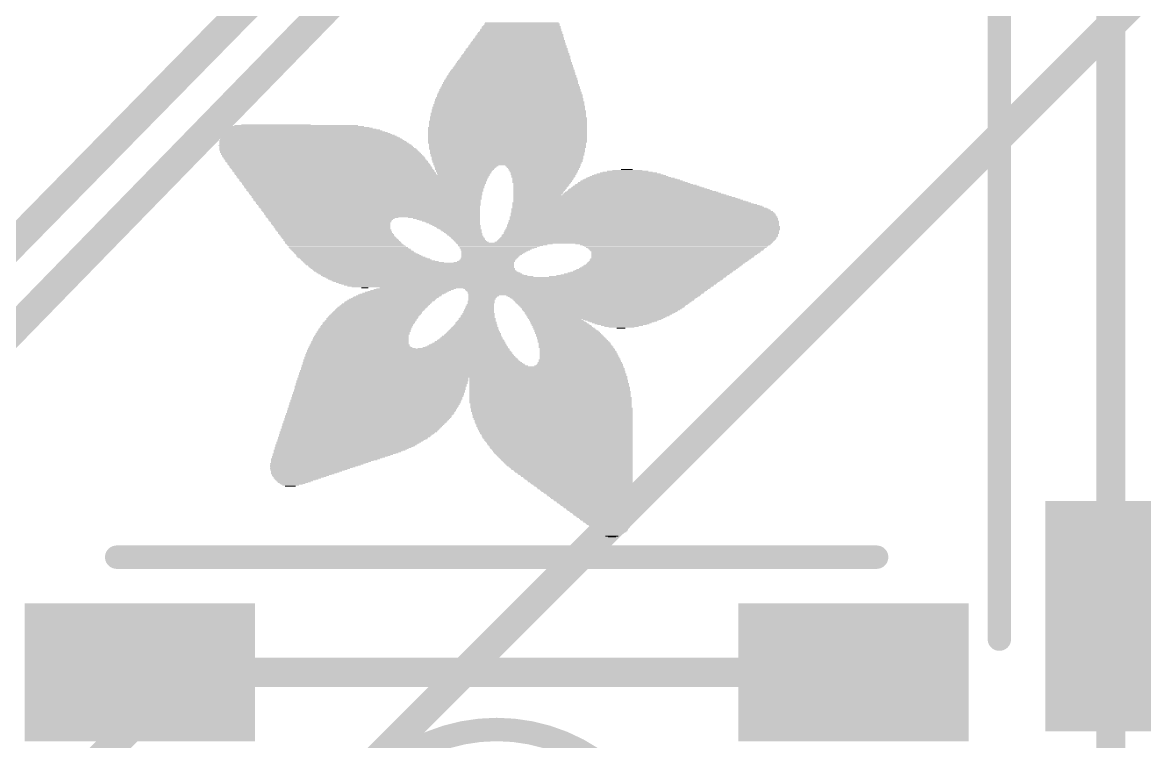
# Model space of a CAD drawing. Extents: x -7.9 to 55.5, y -9.8 to 31.
# Drawn here: x 35.76 to 45.51, y 7.24 to 13.49 of the extents above; entities that cross this region are included whole.
import ezdxf

# ---------------------------------------------------------------- set-up
doc = ezdxf.new("R2010")
doc.units = 0
for name, color, linetype in [('1', 12, 'CONTINUOUS'), ('16', 132, 'CONTINUOUS'), ('21', 40, 'CONTINUOUS')]:
    doc.layers.add(name, color=color, linetype=linetype)

# ---------------------------------------------------------------- blocks, each defined once
blk = doc.blocks.new('RECT')
blk.add_solid([(-0.5, -0.5), (0.5, -0.5), (-0.5, 0.5), (0.5, 0.5)])

msp = doc.modelspace()

# ---------------------------------------------------------------- linework, layer by layer
at = {"layer": '1', "const_width": 0.254}
for points in [[(45.212, 8.362), (45.212, 14.986)], [(45.244, 8.33), (45.212, 8.362)], [(45.212, 8.298), (45.244, 8.33)], [(45.212, 7.112), (45.212, 8.298)], [(36.778, 7.842), (42.978, 7.842)], [(36.778, 7.441), (36.778, 7.842)], [(33.814, 4.477), (36.778, 7.441)]]:
    msp.add_lwpolyline(points, dxfattribs=at)
at = {"layer": '1', "const_width": 0.127}
for points in [[(45.2569, 8.4069, 1), (45.1671, 8.3171)], [(45.1485, 8.362, 1), (45.2755, 8.362)], [(45.2755, 8.298, 1), (45.1485, 8.298)], [(45.1671, 8.3429, 1), (45.2569, 8.2531)], [(45.2889, 8.2851, 1), (45.1991, 8.3749)], [(45.1991, 8.2851, 1), (45.2889, 8.3749)], [(36.778, 7.9055, 1), (36.778, 7.7785)], [(36.8415, 7.842, 1), (36.7145, 7.842)], [(42.978, 7.7785, 1), (42.978, 7.9055)], [(36.7145, 7.441, 1), (36.8415, 7.441)], [(36.8229, 7.3961, 1), (36.7331, 7.4859)]]:
    msp.add_lwpolyline(points, format="xyb", dxfattribs=at)
at = {"layer": '16', "const_width": 0.254}
for points in [[(34.671, 9.779), (44.45, 19.812)], [(35.052, 10.922), (40.2143, 16.1799)], [(34.29, 2.54), (47.752, 16.002)]]:
    msp.add_lwpolyline(points, dxfattribs=at)
at = {"layer": '21', "const_width": 0.2032}
for points in [[(44.244, 8.13), (44.244, 14.73)], [(36.578, 8.842), (43.178, 8.842)]]:
    msp.add_lwpolyline(points, dxfattribs=at)
at = {"layer": '21'}
for points, const_width in [([(36.578, 8.8928, 1), (36.578, 8.7912)], 0.1016), ([(43.178, 8.7912, 1), (43.178, 8.8928)], 0.1016), ([(44.1932, 8.13, 1), (44.2948, 8.13)], 0.1016), ([(39.878, 4.3387, 1), (39.878, 7.3453, 1), (39.878, 4.3387)], 0.2032)]:
    msp.add_lwpolyline(points, format="xyb", dxfattribs=dict(at, const_width=const_width))

# ---------------------------------------------------------------- block references
at = {"layer": '1', "xscale": 2, "yscale": 1.2, "rotation": 90}
msp.add_blockref('RECT', (45.244, 8.33), dxfattribs=at)
at = {"layer": '1', "xscale": 2, "yscale": 1.2}
for p in [(36.778, 7.842), (42.978, 7.842)]:
    msp.add_blockref('RECT', p, dxfattribs=at)
at = {"layer": '21'}
for p, xscale, yscale in [((40.0939, 13.4519), 0.6782, 0.0077), ((40.0939, 13.4595), 0.663, 0.0076), ((40.0978, 13.4747), 0.6553, 0.0076), ((40.0978, 13.4671), 0.6553, 0.0076), ((40.0978, 13.4823), 0.6401, 0.0076), ((40.0749, 13.3528), 0.7773, 0.0076), ((40.0749, 13.368), 0.762, 0.0076), ((40.0749, 13.3604), 0.762, 0.0076), ((40.0787, 13.3757), 0.7544, 0.0077), ((40.0825, 13.3833), 0.7468, 0.0076), ((40.0787, 13.3909), 0.7391, 0.0076), ((40.0825, 13.3985), 0.7315, 0.0076), ((40.0862, 13.4061), 0.7239, 0.0076), ((40.0863, 13.4214), 0.7086, 0.0076), ((40.0863, 13.4138), 0.7086, 0.0077), ((40.0901, 13.429), 0.701, 0.0076), ((40.0901, 13.4442), 0.6858, 0.0076), ((40.0901, 13.4366), 0.6858, 0.0076), ((40.052, 13.2537), 0.884, 0.0076), ((40.0558, 13.2614), 0.8763, 0.0077), ((40.0558, 13.269), 0.861, 0.0076), ((40.0596, 13.2842), 0.8534, 0.0076), ((40.0596, 13.2766), 0.8534, 0.0076), ((40.0596, 13.2918), 0.8382, 0.0076), ((40.0634, 13.3071), 0.8306, 0.0076), ((40.0634, 13.2995), 0.8306, 0.0077), ((40.0635, 13.3147), 0.8153, 0.0076), ((40.0673, 13.3223), 0.8077, 0.0076), ((40.071, 13.3299), 0.8001, 0.0076), ((40.0673, 13.3376), 0.7925, 0.0077), ((40.071, 13.3452), 0.7849, 0.0076), ((40.0329, 13.1547), 0.9829, 0.0076), ((40.0368, 13.1623), 0.9753, 0.0076), ((40.0368, 13.1775), 0.9601, 0.0076), ((40.0368, 13.1699), 0.9601, 0.0076), ((40.0406, 13.1852), 0.9525, 0.0077), ((40.0406, 13.2004), 0.9373, 0.0076), ((40.0444, 13.1928), 0.9449, 0.0076), ((40.0444, 13.208), 0.9296, 0.0076), ((40.0482, 13.2156), 0.922, 0.0076), ((40.0482, 13.2309), 0.9068, 0.0076), ((40.0482, 13.2233), 0.9068, 0.0077), ((40.052, 13.2385), 0.8992, 0.0076), ((40.052, 13.2461), 0.884, 0.0076), ((40.0139, 13.0632), 1.082, 0.0076), ((40.0139, 13.0556), 1.082, 0.0076), ((40.0177, 13.0709), 1.0744, 0.0077), ((40.0177, 13.0785), 1.0592, 0.0076), ((40.0215, 13.0937), 1.0516, 0.0076), ((40.0215, 13.0861), 1.0516, 0.0076), ((40.0216, 13.1013), 1.0363, 0.0076), ((40.0254, 13.109), 1.0287, 0.0077), ((40.0254, 13.1242), 1.0135, 0.0076), ((40.0292, 13.1166), 1.0211, 0.0076), ((40.0292, 13.1318), 1.0059, 0.0076), ((40.0329, 13.1394), 0.9983, 0.0076), ((40.0291, 13.1471), 0.9906, 0.0077), ((39.9987, 12.9642), 1.1735, 0.0076), ((40.0025, 12.9794), 1.1659, 0.0076), ((40.0025, 12.9718), 1.1659, 0.0076), ((40.0025, 12.987), 1.1506, 0.0076), ((40.0063, 13.0023), 1.143, 0.0076), ((40.0063, 12.9947), 1.143, 0.0077), ((40.0063, 13.0175), 1.1278, 0.0076), ((40.0063, 13.0099), 1.1278, 0.0076), ((40.0101, 13.0251), 1.1202, 0.0076), ((40.01, 13.0404), 1.1049, 0.0076), ((40.01, 13.0328), 1.1049, 0.0077), ((40.0139, 13.048), 1.0972, 0.0076), ((39.9911, 12.8727), 1.2497, 0.0076), ((39.9911, 12.8651), 1.2497, 0.0076), ((39.9948, 12.8803), 1.2421, 0.0077), ((39.9911, 12.888), 1.2345, 0.0076), ((39.9948, 12.9032), 1.2269, 0.0076), ((39.9948, 12.8956), 1.2269, 0.0076), ((39.9948, 12.9184), 1.2115, 0.0077), ((39.9948, 12.9108), 1.2115, 0.0076), ((39.9948, 12.9337), 1.1963, 0.0076), ((39.9987, 12.9261), 1.2039, 0.0076), ((39.9987, 12.9489), 1.1887, 0.0076), ((39.9987, 12.9413), 1.1887, 0.0076), ((39.9987, 12.9566), 1.1735, 0.0077), ((39.9834, 12.7737), 1.3106, 0.0076), ((39.9834, 12.766), 1.3106, 0.0077), ((39.9872, 12.7965), 1.303, 0.0076), ((39.9872, 12.7889), 1.303, 0.0076), ((39.9872, 12.7813), 1.303, 0.0076), ((39.9872, 12.8194), 1.2878, 0.0076), ((39.9872, 12.8118), 1.2878, 0.0076), ((39.9872, 12.8041), 1.2878, 0.0077), ((39.9873, 12.8346), 1.2725, 0.0076), ((39.9911, 12.827), 1.2801, 0.0076), ((39.9911, 12.8575), 1.2649, 0.0076), ((39.9911, 12.8499), 1.2649, 0.0076), ((39.9911, 12.8422), 1.2649, 0.0077), ((39.9758, 12.667), 1.3564, 0.0076), ((39.9796, 12.6975), 1.3488, 0.0076), ((39.9796, 12.6898), 1.3488, 0.0077), ((39.9796, 12.6822), 1.3488, 0.0076), ((39.9796, 12.6746), 1.3488, 0.0076), ((39.9796, 12.7279), 1.3335, 0.0077), ((39.9835, 12.7203), 1.3411, 0.0076), ((39.9835, 12.7127), 1.3411, 0.0076), ((39.9835, 12.7051), 1.3411, 0.0076), ((39.9835, 12.7508), 1.3259, 0.0076), ((39.9835, 12.7432), 1.3259, 0.0076), ((39.9835, 12.7356), 1.3259, 0.0076), ((39.9873, 12.7584), 1.3183, 0.0076), ((38.166, 12.5755), 1.2115, 0.0077), ((38.1508, 12.5832), 1.1506, 0.0076), ((38.1356, 12.5908), 1.0744, 0.0076), ((37.9603, 12.5984), 0.602, 0.0076), ((39.972, 12.5755), 1.3792, 0.0077), ((39.9758, 12.6289), 1.3716, 0.0076), ((39.9758, 12.6213), 1.3716, 0.0076), ((39.9758, 12.6136), 1.3716, 0.0077), ((39.9758, 12.606), 1.3716, 0.0076), ((39.9758, 12.5984), 1.3716, 0.0076), ((39.9758, 12.5908), 1.3716, 0.0076), ((39.9758, 12.5832), 1.3716, 0.0076), ((39.9796, 12.6594), 1.364, 0.0076), ((39.9796, 12.6517), 1.364, 0.0077), ((39.9796, 12.6441), 1.364, 0.0076), ((39.9796, 12.6365), 1.364, 0.0076), ((38.2651, 12.4765), 1.5774, 0.0076), ((38.2461, 12.4993), 1.524, 0.0077), ((38.2537, 12.4917), 1.5392, 0.0076), ((38.2613, 12.4841), 1.5544, 0.0076), ((38.2422, 12.507), 1.5011, 0.0076), ((38.227, 12.5222), 1.4554, 0.0076), ((38.2347, 12.5146), 1.4707, 0.0076), ((38.2194, 12.5298), 1.425, 0.0076), ((38.2003, 12.5451), 1.3716, 0.0076), ((38.2118, 12.5374), 1.3945, 0.0077), ((38.1928, 12.5527), 1.3411, 0.0076), ((38.1851, 12.5603), 1.2954, 0.0076), ((38.1737, 12.5679), 1.2573, 0.0076), ((39.972, 12.5679), 1.3792, 0.0076), ((39.972, 12.5603), 1.3792, 0.0076), ((39.972, 12.5527), 1.3792, 0.0076), ((39.972, 12.5451), 1.3792, 0.0076), ((39.972, 12.5374), 1.3792, 0.0077), ((39.972, 12.5298), 1.3792, 0.0076), ((39.972, 12.5222), 1.3792, 0.0076), ((39.972, 12.5146), 1.3792, 0.0076), ((39.972, 12.507), 1.3792, 0.0076), ((39.972, 12.4993), 1.3792, 0.0077), ((39.972, 12.4917), 1.3792, 0.0076), ((39.972, 12.4841), 1.3792, 0.0076), ((39.972, 12.4765), 1.3792, 0.0076), ((38.3032, 12.4155), 1.684, 0.0076), ((38.2727, 12.4612), 1.6078, 0.0077), ((38.2803, 12.4536), 1.6231, 0.0076), ((38.2842, 12.446), 1.6307, 0.0076), ((38.2956, 12.4308), 1.6536, 0.0076), ((38.3032, 12.4232), 1.6688, 0.0077), ((38.3108, 12.4079), 1.684, 0.0076), ((38.3223, 12.3927), 1.7069, 0.0076), ((38.3261, 12.3851), 1.7145, 0.0077), ((38.2918, 12.4384), 1.6459, 0.0076), ((38.3147, 12.4003), 1.6917, 0.0076), ((38.3299, 12.3774), 1.7221, 0.0076), ((38.2689, 12.4689), 1.585, 0.0076), ((39.972, 12.4689), 1.3792, 0.0076), ((39.972, 12.4612), 1.3792, 0.0077), ((39.972, 12.4536), 1.3792, 0.0076), ((39.972, 12.446), 1.3792, 0.0076), ((39.9682, 12.4384), 1.3716, 0.0076), ((39.972, 12.4308), 1.364, 0.0076), ((39.972, 12.4232), 1.364, 0.0077), ((39.972, 12.4155), 1.364, 0.0076), ((39.972, 12.4079), 1.364, 0.0076), ((39.972, 12.4003), 1.364, 0.0076), ((39.9682, 12.3927), 1.3564, 0.0076), ((39.9682, 12.3851), 1.3564, 0.0077), ((39.972, 12.3774), 1.3488, 0.0076), ((38.3375, 12.3698), 1.7222, 0.0076), ((38.3413, 12.3622), 1.7298, 0.0076), ((38.3451, 12.3546), 1.7374, 0.0076), ((38.3565, 12.3393), 1.7449, 0.0076), ((38.3528, 12.347), 1.7373, 0.0077), ((38.3642, 12.3317), 1.745, 0.0076), ((38.368, 12.3241), 1.7526, 0.0076), ((38.3756, 12.3165), 1.7526, 0.0076), ((38.3832, 12.3089), 1.7526, 0.0077), ((38.3832, 12.3012), 1.7526, 0.0076), ((38.3908, 12.2936), 1.7526, 0.0076), ((38.3985, 12.286), 1.7526, 0.0076), ((38.4023, 12.2784), 1.7602, 0.0076), ((39.972, 12.3698), 1.3488, 0.0076), ((39.972, 12.3622), 1.3488, 0.0076), ((39.9682, 12.3546), 1.3411, 0.0076), ((39.9682, 12.347), 1.3411, 0.0077), ((39.9719, 12.3393), 1.3335, 0.0076), ((39.9719, 12.3317), 1.3335, 0.0076), ((39.9682, 12.3241), 1.3259, 0.0076), ((39.972, 12.3165), 1.3182, 0.0076), ((39.972, 12.3089), 1.3182, 0.0077), ((39.972, 12.3012), 1.3182, 0.0076), ((39.9682, 12.2936), 1.3106, 0.0076), ((39.972, 12.286), 1.303, 0.0076), ((39.972, 12.2784), 1.303, 0.0076), ((38.4061, 12.2708), 1.7526, 0.0077), ((38.4137, 12.2631), 1.7526, 0.0076), ((38.4175, 12.2555), 1.7602, 0.0076), ((38.4251, 12.2479), 1.7602, 0.0076), ((38.4289, 12.2403), 1.7526, 0.0076), ((38.4366, 12.2327), 1.7526, 0.0077), ((38.4404, 12.225), 1.7602, 0.0076), ((38.4442, 12.2174), 1.7526, 0.0076), ((38.4518, 12.2098), 1.7526, 0.0076), ((38.4594, 12.2022), 1.7526, 0.0076), ((38.4594, 12.1946), 1.7526, 0.0077), ((38.467, 12.1869), 1.7526, 0.0076), ((38.4747, 12.1793), 1.7526, 0.0076), ((39.9682, 12.2708), 1.2954, 0.0077), ((39.972, 12.2631), 1.2878, 0.0076), ((39.9682, 12.2555), 1.2802, 0.0076), ((39.9682, 12.2479), 1.2802, 0.0076), ((39.6138, 12.2403), 0.5563, 0.0076), ((39.6062, 12.2327), 0.541, 0.0077), ((39.6062, 12.225), 0.5258, 0.0076), ((39.6024, 12.2174), 0.5182, 0.0076), ((39.5986, 12.2098), 0.5106, 0.0076), ((39.5986, 12.2022), 0.4953, 0.0076), ((39.5948, 12.1946), 0.4876, 0.0077), ((39.591, 12.1869), 0.48, 0.0076), ((39.5948, 12.1793), 0.4724, 0.0076), ((40.2806, 12.2403), 0.6554, 0.0076), ((40.2806, 12.2327), 0.64, 0.0077), ((40.2844, 12.225), 0.6324, 0.0076), ((40.2844, 12.2174), 0.6172, 0.0076), ((40.2882, 12.2098), 0.6096, 0.0076), ((40.2844, 12.2022), 0.602, 0.0076), ((40.2882, 12.1946), 0.5944, 0.0077), ((40.2844, 12.1869), 0.5868, 0.0076), ((40.2883, 12.1793), 0.5791, 0.0076), ((41.0236, 12.1793), 0.4953, 0.0076), ((41.016, 12.1869), 0.4343, 0.0076), ((41.016, 12.1946), 0.3581, 0.0077), ((41.0122, 12.2022), 0.2591, 0.0076), ((41.0083, 12.2098), 0.099, 0.0076), ((38.4747, 12.1717), 1.7526, 0.0076), ((38.4823, 12.1641), 1.7526, 0.0076), ((38.7147, 12.1565), 2.2022, 0.0077), ((38.7147, 12.1488), 2.187, 0.0076), ((38.7147, 12.1412), 2.187, 0.0076), ((38.7146, 12.1336), 2.1717, 0.0076), ((38.7185, 12.126), 2.164, 0.0076), ((38.7185, 12.1184), 2.1488, 0.0077), ((38.7185, 12.1107), 2.1488, 0.0076), ((38.7185, 12.1031), 2.1336, 0.0076), ((38.7223, 12.0955), 2.126, 0.0076), ((38.7261, 12.0879), 2.1184, 0.0076), ((39.591, 12.1717), 0.4648, 0.0076), ((39.591, 12.1641), 0.4496, 0.0076), ((40.2844, 12.1717), 0.5715, 0.0076), ((40.2844, 12.1641), 0.5715, 0.0076), ((40.2844, 12.1565), 0.5562, 0.0077), ((40.2844, 12.1488), 0.5562, 0.0076), ((40.2806, 12.1412), 0.5486, 0.0076), ((40.2806, 12.1336), 0.5334, 0.0076), ((40.2806, 12.126), 0.5334, 0.0076), ((40.2768, 12.1184), 0.5258, 0.0077), ((40.273, 12.1107), 0.5182, 0.0076), ((40.273, 12.1031), 0.5182, 0.0076), ((40.2692, 12.0955), 0.5105, 0.0076), ((40.2692, 12.0879), 0.4953, 0.0076), ((41.0693, 12.0879), 0.983, 0.0076), ((41.0617, 12.0955), 0.9525, 0.0076), ((41.0578, 12.1031), 0.9144, 0.0076), ((41.0503, 12.1107), 0.8839, 0.0076), ((41.0464, 12.1184), 0.8458, 0.0077), ((41.0426, 12.126), 0.8078, 0.0076), ((41.0388, 12.1336), 0.7696, 0.0076), ((41.0312, 12.1412), 0.7239, 0.0076), ((41.0274, 12.1488), 0.6858, 0.0076), ((41.0273, 12.1565), 0.6401, 0.0077), ((41.0236, 12.1641), 0.6019, 0.0076), ((41.0236, 12.1717), 0.5563, 0.0076), ((38.7223, 12.0803), 2.1108, 0.0077), ((38.7262, 12.0726), 2.1031, 0.0076), ((38.7262, 12.065), 2.0879, 0.0076), ((38.7262, 12.0574), 2.0879, 0.0076), ((38.73, 12.0498), 2.0803, 0.0076), ((38.7299, 12.0422), 2.065, 0.0077), ((38.7337, 12.0345), 2.0574, 0.0076), ((38.7337, 12.0269), 2.0574, 0.0076), ((38.7375, 12.0193), 2.0497, 0.0076), ((38.7375, 12.0117), 2.0345, 0.0076), ((38.7414, 12.0041), 2.0269, 0.0077), ((38.7414, 11.9964), 2.0269, 0.0076), ((38.7452, 11.9888), 2.0193, 0.0076), ((40.2654, 12.0803), 0.4877, 0.0077), ((40.2654, 12.0726), 0.4877, 0.0076), ((40.2615, 12.065), 0.4801, 0.0076), ((40.2539, 12.0498), 0.4648, 0.0076), ((40.2539, 12.0422), 0.4648, 0.0077), ((40.2501, 12.0345), 0.4572, 0.0076), ((40.2463, 12.0269), 0.4496, 0.0076), ((40.2425, 12.0193), 0.442, 0.0076), ((40.2387, 12.0117), 0.4344, 0.0076), ((40.2387, 12.0041), 0.4344, 0.0077), ((40.2311, 11.9888), 0.4191, 0.0076), ((40.2578, 12.0574), 0.4725, 0.0076), ((40.2349, 11.9964), 0.4267, 0.0076), ((41.1607, 11.9888), 1.425, 0.0076), ((41.1531, 11.9964), 1.3944, 0.0076), ((41.1455, 12.0041), 1.364, 0.0077), ((41.1379, 12.0117), 1.3335, 0.0076), ((41.134, 12.0193), 1.2954, 0.0076), ((41.1227, 12.0269), 1.2573, 0.0076), ((41.115, 12.0345), 1.2268, 0.0076), ((41.1074, 12.0422), 1.1963, 0.0077), ((41.1035, 12.0498), 1.1583, 0.0076), ((41.096, 12.0574), 1.1277, 0.0076), ((41.0884, 12.065), 1.0973, 0.0076), ((41.0845, 12.0726), 1.0592, 0.0076), ((41.0731, 12.0803), 1.0211, 0.0077), ((38.7452, 11.9812), 2.0041, 0.0076), ((38.749, 11.9736), 1.9964, 0.0076), ((38.749, 11.966), 1.9964, 0.0077), ((38.7528, 11.9583), 1.9888, 0.0076), ((38.7566, 11.9507), 1.9812, 0.0076), ((38.7528, 11.9431), 1.9736, 0.0076), ((38.7566, 11.9355), 1.966, 0.0076), ((38.7604, 11.9279), 1.9584, 0.0077), ((38.7643, 11.9202), 1.9507, 0.0076), ((38.7643, 11.9126), 1.9507, 0.0076), ((38.7681, 11.905), 1.9431, 0.0076), ((38.7719, 11.8974), 1.9355, 0.0076), ((38.7719, 11.8898), 1.9203, 0.0077), ((41.0502, 11.9202), 2.0726, 0.0076), ((41.0769, 11.905), 2.126, 0.0076), ((41.0883, 11.8974), 2.1488, 0.0076), ((41.0617, 11.9126), 2.0955, 0.0076), ((41.0998, 11.8898), 2.1717, 0.0077), ((40.9588, 11.9812), 1.8745, 0.0076), ((40.9702, 11.9736), 1.8974, 0.0076), ((40.9969, 11.9583), 1.9507, 0.0076), ((41.0083, 11.9507), 1.9736, 0.0076), ((41.0198, 11.9431), 1.9965, 0.0076), ((41.0312, 11.9355), 2.0193, 0.0076), ((41.0426, 11.9279), 2.0422, 0.0077), ((40.9855, 11.966), 1.9279, 0.0077), ((38.7719, 11.8821), 1.9203, 0.0076), ((38.7756, 11.8745), 1.9127, 0.0076), ((38.7795, 11.8669), 1.905, 0.0076), ((38.7833, 11.8593), 1.8974, 0.0076), ((38.7833, 11.8517), 1.8974, 0.0077), ((38.7871, 11.844), 1.8898, 0.0076), ((38.7909, 11.8364), 1.8822, 0.0076), ((38.7947, 11.8288), 1.8746, 0.0076), ((38.7947, 11.8212), 1.8746, 0.0076), ((38.7985, 11.8136), 1.8669, 0.0077), ((38.8024, 11.8059), 1.8593, 0.0076), ((38.8024, 11.7983), 1.8593, 0.0076), ((38.4518, 11.7907), 1.143, 0.0076), ((39.4196, 11.7907), 0.6249, 0.0076), ((41.1531, 11.7983), 2.3241, 0.0076), ((41.1531, 11.7907), 2.3241, 0.0076), ((41.1455, 11.8288), 2.2936, 0.0076), ((41.1493, 11.8212), 2.3012, 0.0076), ((41.1493, 11.8136), 2.3012, 0.0077), ((41.1531, 11.8059), 2.3088, 0.0076), ((41.1416, 11.844), 2.2707, 0.0076), ((41.1226, 11.8669), 2.2326, 0.0076), ((41.1303, 11.8593), 2.2479, 0.0076), ((41.1341, 11.8517), 2.2555, 0.0077), ((41.1455, 11.8364), 2.2784, 0.0076), ((41.1188, 11.8745), 2.2098, 0.0076), ((41.1074, 11.8821), 2.1869, 0.0076), ((38.4404, 11.7831), 1.1049, 0.0076), ((38.4327, 11.7678), 1.0745, 0.0076), ((38.4366, 11.7755), 1.0821, 0.0077), ((38.4327, 11.7602), 1.0591, 0.0076), ((38.4366, 11.7526), 1.0515, 0.0076), ((38.4366, 11.745), 1.0363, 0.0076), ((38.4366, 11.7374), 1.0363, 0.0077), ((38.4404, 11.7297), 1.0287, 0.0076), ((38.4442, 11.7221), 1.0211, 0.0076), ((38.448, 11.7145), 1.0134, 0.0076), ((38.448, 11.7069), 1.0134, 0.0076), ((38.4518, 11.6993), 1.0058, 0.0077), ((38.4556, 11.6916), 0.9982, 0.0076), ((39.4424, 11.7831), 0.5792, 0.0076), ((39.4577, 11.7755), 0.5487, 0.0077), ((39.4691, 11.7678), 0.5258, 0.0076), ((39.4805, 11.7602), 0.503, 0.0076), ((39.492, 11.7526), 0.4801, 0.0076), ((39.4995, 11.745), 0.4649, 0.0076), ((39.511, 11.7374), 0.442, 0.0077), ((39.5186, 11.7297), 0.4268, 0.0076), ((39.5301, 11.7221), 0.4191, 0.0076), ((39.5376, 11.7145), 0.4039, 0.0076), ((39.5453, 11.7069), 0.3886, 0.0076), ((39.5491, 11.6993), 0.381, 0.0077), ((39.5567, 11.6916), 0.3658, 0.0076), ((41.1455, 11.6916), 2.3851, 0.0076), ((41.1493, 11.7069), 2.3774, 0.0076), ((41.1493, 11.6993), 2.3774, 0.0077), ((41.1493, 11.7297), 2.3622, 0.0076), ((41.1493, 11.7221), 2.3622, 0.0076), ((41.1531, 11.7145), 2.3698, 0.0076), ((41.1531, 11.745), 2.3546, 0.0076), ((41.1531, 11.7374), 2.3546, 0.0077), ((41.1531, 11.7678), 2.3394, 0.0076), ((41.1569, 11.7602), 2.347, 0.0076), ((41.1569, 11.7526), 2.347, 0.0076), ((41.1569, 11.7831), 2.3318, 0.0076), ((41.1569, 11.7755), 2.3318, 0.0077), ((38.4594, 11.684), 1.0058, 0.0076), ((38.4632, 11.6764), 0.9982, 0.0076), ((38.4708, 11.6688), 0.9983, 0.0076), ((38.4747, 11.6612), 0.9906, 0.0077), ((38.4785, 11.6535), 0.9982, 0.0076), ((38.4861, 11.6459), 0.9982, 0.0076), ((38.4899, 11.6383), 0.9906, 0.0076), ((38.4975, 11.6307), 0.9906, 0.0076), ((38.5013, 11.6231), 0.9982, 0.0077), ((38.5089, 11.6154), 0.9983, 0.0076), ((38.5166, 11.6078), 0.9982, 0.0076), ((38.5242, 11.6002), 0.9982, 0.0076), ((39.5682, 11.684), 0.3581, 0.0076), ((39.572, 11.6764), 0.3505, 0.0076), ((39.5796, 11.6688), 0.3353, 0.0076), ((39.5834, 11.6612), 0.3277, 0.0077), ((39.5948, 11.6535), 0.32, 0.0076), ((39.5986, 11.6459), 0.3124, 0.0076), ((39.6024, 11.6383), 0.3048, 0.0076), ((39.6138, 11.6307), 0.2971, 0.0076), ((39.6177, 11.6231), 0.2895, 0.0077), ((39.6253, 11.6154), 0.2896, 0.0076), ((39.6329, 11.6078), 0.2896, 0.0076), ((39.6367, 11.6002), 0.282, 0.0076), ((41.096, 11.6002), 2.4079, 0.0076), ((41.1035, 11.6078), 2.4079, 0.0076), ((41.1074, 11.6154), 2.4003, 0.0076), ((41.115, 11.6231), 2.4003, 0.0077), ((41.1227, 11.6383), 2.4003, 0.0076), ((41.1227, 11.6307), 2.4003, 0.0076), ((41.1265, 11.6459), 2.3927, 0.0076), ((41.1341, 11.6612), 2.3927, 0.0077), ((41.1341, 11.6535), 2.3927, 0.0076), ((41.1379, 11.6764), 2.3851, 0.0076), ((41.1379, 11.6688), 2.3851, 0.0076), ((41.1455, 11.684), 2.3851, 0.0076), ((38.528, 11.5926), 1.0058, 0.0076), ((38.5356, 11.585), 1.0058, 0.0077), ((38.547, 11.5697), 1.0135, 0.0076), ((38.5433, 11.5773), 1.0059, 0.0076), ((38.5547, 11.5621), 1.0135, 0.0076), ((38.5623, 11.5545), 1.0134, 0.0076), ((38.5738, 11.5469), 1.0211, 0.0077), ((38.5814, 11.5392), 1.0211, 0.0076), ((38.589, 11.5316), 1.0363, 0.0076), ((38.5966, 11.524), 1.0363, 0.0076), ((38.608, 11.5164), 1.044, 0.0076), ((38.6157, 11.5088), 1.0439, 0.0077), ((38.6271, 11.5011), 1.0515, 0.0076), ((39.6444, 11.5926), 0.2819, 0.0076), ((39.6519, 11.585), 0.2819, 0.0077), ((39.6634, 11.5773), 0.2896, 0.0076), ((40.8978, 11.5697), 2.7432, 0.0076), ((39.9491, 11.5621), 0.8306, 0.0076), ((39.9301, 11.5545), 0.7772, 0.0076), ((39.9111, 11.5469), 0.7391, 0.0077), ((39.8996, 11.5392), 0.701, 0.0076), ((39.8805, 11.524), 0.6477, 0.0076), ((39.892, 11.5316), 0.6706, 0.0076), ((39.8729, 11.5164), 0.6172, 0.0076), ((39.8653, 11.5088), 0.602, 0.0077), ((39.8615, 11.5011), 0.5792, 0.0076), ((41.0693, 11.5773), 2.4155, 0.0076), ((41.0807, 11.585), 2.408, 0.0077), ((41.0884, 11.5926), 2.4079, 0.0076), ((41.4122, 11.5621), 1.6993, 0.0076), ((41.4274, 11.5545), 1.6536, 0.0076), ((41.4312, 11.5469), 1.6154, 0.0077), ((41.435, 11.5392), 1.5926, 0.0076), ((41.4389, 11.5316), 1.5697, 0.0076), ((41.4389, 11.524), 1.5393, 0.0076), ((41.4388, 11.5164), 1.524, 0.0076), ((41.4389, 11.5088), 1.5087, 0.0077), ((41.4351, 11.5011), 1.4859, 0.0076), ((38.6347, 11.4935), 1.0516, 0.0076), ((38.6461, 11.4859), 1.0592, 0.0076), ((38.6575, 11.4783), 1.0668, 0.0076), ((38.669, 11.4707), 1.0744, 0.0077), ((38.6804, 11.463), 1.082, 0.0076), ((38.6881, 11.4554), 1.0973, 0.0076), ((38.7033, 11.4478), 1.1125, 0.0076), ((38.7147, 11.4402), 1.1202, 0.0076), ((38.7338, 11.4326), 1.1277, 0.0077), ((38.7452, 11.4249), 1.1354, 0.0076), ((38.7642, 11.4173), 1.1582, 0.0076), ((38.7833, 11.4097), 1.1811, 0.0076), ((38.8099, 11.4021), 1.2192, 0.0076), ((39.7662, 11.4021), 0.5257, 0.0076), ((39.7853, 11.4097), 0.503, 0.0076), ((39.793, 11.4173), 0.4877, 0.0076), ((39.8006, 11.4249), 0.4877, 0.0076), ((39.812, 11.4402), 0.4953, 0.0076), ((39.8082, 11.4326), 0.4877, 0.0077), ((39.8195, 11.4478), 0.4953, 0.0076), ((39.8386, 11.4783), 0.5334, 0.0076), ((39.8348, 11.4707), 0.5258, 0.0077), ((39.8272, 11.463), 0.5106, 0.0076), ((39.8234, 11.4554), 0.503, 0.0076), ((39.8539, 11.4935), 0.5639, 0.0076), ((39.8463, 11.4859), 0.5487, 0.0076), ((41.355, 11.4021), 1.3716, 0.0076), ((41.3665, 11.4097), 1.3793, 0.0076), ((41.3779, 11.4249), 1.3868, 0.0076), ((41.3741, 11.4173), 1.3792, 0.0076), ((41.3893, 11.4326), 1.3944, 0.0077), ((41.4083, 11.4554), 1.4173, 0.0076), ((41.4312, 11.4859), 1.463, 0.0076), ((41.4236, 11.4783), 1.4478, 0.0076), ((41.4198, 11.4707), 1.4402, 0.0077), ((41.4351, 11.4935), 1.4707, 0.0076), ((41.4122, 11.463), 1.4249, 0.0076), ((41.4046, 11.4478), 1.4097, 0.0076), ((41.397, 11.4402), 1.3945, 0.0076), ((39.1185, 11.3945), 1.8211, 0.0077), ((39.1224, 11.3868), 1.8135, 0.0076), ((39.1262, 11.3792), 1.8059, 0.0076), ((39.1337, 11.3716), 1.7907, 0.0076), ((39.1376, 11.364), 1.783, 0.0076), ((39.1414, 11.3564), 1.7754, 0.0077), ((39.1491, 11.3487), 1.7755, 0.0076), ((39.1566, 11.3411), 1.7603, 0.0076), ((39.1643, 11.3335), 1.7602, 0.0076), ((39.1719, 11.3259), 1.7602, 0.0076), ((39.1871, 11.3183), 1.7602, 0.0077), ((39.1986, 11.3106), 1.7679, 0.0076), ((39.2138, 11.303), 1.7678, 0.0076), ((41.1836, 11.303), 1.4402, 0.0076), ((41.2065, 11.3106), 1.4249, 0.0076), ((41.2217, 11.3183), 1.4097, 0.0077), ((41.2369, 11.3259), 1.3944, 0.0076), ((41.2522, 11.3335), 1.3945, 0.0076), ((41.2636, 11.3411), 1.3868, 0.0076), ((41.2826, 11.3487), 1.3792, 0.0076), ((41.2903, 11.3564), 1.3793, 0.0077), ((41.3017, 11.364), 1.3716, 0.0076), ((41.3169, 11.3716), 1.3716, 0.0076), ((41.3245, 11.3792), 1.3716, 0.0076), ((41.336, 11.3868), 1.364, 0.0076), ((41.3474, 11.3945), 1.3716, 0.0077), ((39.2291, 11.2954), 1.7679, 0.0076), ((39.248, 11.2878), 1.7907, 0.0076), ((39.2824, 11.2802), 1.8288, 0.0077), ((40.1244, 11.2725), 3.4824, 0.0076), ((40.1244, 11.2649), 3.4518, 0.0076), ((40.1282, 11.2573), 3.429, 0.0076), ((40.132, 11.2497), 3.4062, 0.0076), ((40.132, 11.2421), 3.3756, 0.0077), ((40.1358, 11.2344), 3.3528, 0.0076), ((40.1397, 11.2268), 3.3147, 0.0076), ((40.1472, 11.2192), 3.2843, 0.0076), ((40.1549, 11.2116), 3.2537, 0.0076), ((40.1587, 11.204), 3.2156, 0.0077), ((41.1035, 11.2802), 1.5393, 0.0077), ((41.1379, 11.2878), 1.4859, 0.0076), ((41.1645, 11.2954), 1.463, 0.0076), ((40.1701, 11.1963), 3.1776, 0.0076), ((40.1815, 11.1887), 3.1242, 0.0076), ((39.0271, 11.1125), 0.7392, 0.0076), ((39.0386, 11.1201), 0.7315, 0.0076), ((39.0538, 11.1278), 0.7315, 0.0077), ((38.7338, 11.1811), 0.0609, 0.0076), ((39.0729, 11.1354), 0.7239, 0.0076), ((39.0919, 11.143), 0.7163, 0.0076), ((39.111, 11.1506), 0.7087, 0.0076), ((39.13, 11.1582), 0.701, 0.0076), ((39.1566, 11.1659), 0.6935, 0.0077), ((39.1795, 11.1735), 0.6934, 0.0076), ((40.2996, 11.1811), 2.8727, 0.0076), ((40.6578, 11.1735), 2.1412, 0.0076), ((40.6578, 11.1659), 2.1108, 0.0077), ((40.6578, 11.1582), 2.0955, 0.0076), ((40.654, 11.1506), 2.0726, 0.0076), ((40.654, 11.143), 2.0574, 0.0076), ((40.6502, 11.1354), 2.0498, 0.0076), ((40.6425, 11.1201), 2.0193, 0.0076), ((39.7662, 11.1125), 0.2667, 0.0076), ((40.6464, 11.1278), 2.0269, 0.0077), ((40.8026, 11.1125), 1.684, 0.0076), ((38.8862, 11.0135), 0.7773, 0.0077), ((38.8976, 11.0211), 0.7696, 0.0076), ((38.9052, 11.0287), 0.7696, 0.0076), ((38.9128, 11.0363), 0.7696, 0.0076), ((38.9204, 11.0439), 0.7696, 0.0076), ((38.9319, 11.0516), 0.762, 0.0077), ((38.9395, 11.0592), 0.762, 0.0076), ((38.9547, 11.0668), 0.762, 0.0076), ((38.9623, 11.0744), 0.762, 0.0076), ((38.9738, 11.082), 0.7544, 0.0076), ((38.9852, 11.0897), 0.7468, 0.0077), ((39.0005, 11.0973), 0.7467, 0.0076), ((39.0081, 11.1049), 0.7467, 0.0076), ((39.732, 11.0211), 0.2439, 0.0076), ((39.732, 11.0135), 0.2439, 0.0077), ((39.7358, 11.0363), 0.2362, 0.0076), ((39.7358, 11.0287), 0.2362, 0.0076), ((39.7434, 11.0668), 0.2362, 0.0076), ((39.7434, 11.0592), 0.2362, 0.0076), ((39.7434, 11.0516), 0.2362, 0.0077), ((39.7396, 11.0439), 0.2286, 0.0076), ((39.7548, 11.0973), 0.2438, 0.0076), ((39.751, 11.0897), 0.2362, 0.0077), ((39.751, 11.082), 0.2362, 0.0076), ((39.7472, 11.0744), 0.2286, 0.0076), ((39.7587, 11.1049), 0.2515, 0.0076), ((40.8026, 11.1049), 1.6535, 0.0076), ((40.8064, 11.0973), 1.6307, 0.0076), ((40.8026, 11.0897), 1.6078, 0.0077), ((40.8064, 11.082), 1.585, 0.0076), ((40.8064, 11.0744), 1.5697, 0.0076), ((40.8026, 11.0668), 1.5469, 0.0076), ((40.8026, 11.0592), 1.5316, 0.0076), ((40.7988, 11.0516), 1.5087, 0.0077), ((40.7988, 11.0439), 1.4935, 0.0076), ((40.7988, 11.0363), 1.4783, 0.0076), ((40.795, 11.0287), 1.4555, 0.0076), ((40.795, 11.0211), 1.4401, 0.0076), ((40.795, 11.0135), 1.4249, 0.0077), ((38.7947, 10.9144), 0.7924, 0.0076), ((38.8024, 10.922), 0.7925, 0.0076), ((38.8062, 10.9296), 0.7849, 0.0076), ((38.8137, 10.9373), 0.7849, 0.0077), ((38.8214, 10.9449), 0.7849, 0.0076), ((38.829, 10.9525), 0.7848, 0.0076), ((38.8366, 10.9601), 0.7848, 0.0076), ((38.8404, 10.9677), 0.7772, 0.0076), ((38.8481, 10.9754), 0.7773, 0.0077), ((38.8557, 10.983), 0.7773, 0.0076), ((38.8633, 10.9906), 0.7772, 0.0076), ((38.8709, 10.9982), 0.7772, 0.0076), ((38.8785, 11.0058), 0.7772, 0.0076), ((39.7091, 10.9144), 0.32, 0.0076), ((39.7091, 10.922), 0.3048, 0.0076), ((39.7129, 10.9373), 0.2972, 0.0077), ((39.7129, 10.9296), 0.2972, 0.0076), ((39.7167, 10.9449), 0.2896, 0.0076), ((39.7206, 10.9601), 0.2819, 0.0076), ((39.7206, 10.9525), 0.2819, 0.0076), ((39.7206, 10.9754), 0.2667, 0.0077), ((39.7206, 10.9677), 0.2667, 0.0076), ((39.7244, 10.9906), 0.2591, 0.0076), ((39.7244, 10.983), 0.2591, 0.0076), ((39.7281, 11.0058), 0.2515, 0.0076), ((39.7281, 10.9982), 0.2515, 0.0076), ((40.7912, 11.0058), 1.4021, 0.0076), ((40.7835, 10.9906), 1.3716, 0.0076), ((40.7912, 10.9982), 1.3869, 0.0076), ((40.7797, 10.983), 1.3488, 0.0076), ((40.7797, 10.9754), 1.3335, 0.0077), ((40.7759, 10.9677), 1.3106, 0.0076), ((40.7683, 10.9601), 1.2954, 0.0076), ((40.7645, 10.9525), 1.2725, 0.0076), ((40.7607, 10.9449), 1.2497, 0.0076), ((40.7569, 10.9373), 1.2421, 0.0077), ((40.7492, 10.9296), 1.2116, 0.0076), ((40.7416, 10.922), 1.1964, 0.0076), ((40.7378, 10.9144), 1.1734, 0.0076), ((38.73, 10.8153), 0.8001, 0.0076), ((38.7338, 10.823), 0.8077, 0.0077), ((38.7375, 10.8306), 0.8001, 0.0076), ((38.7452, 10.8458), 0.8001, 0.0076), ((38.7452, 10.8382), 0.8001, 0.0076), ((38.7527, 10.8534), 0.8001, 0.0076), ((38.7566, 10.8611), 0.7924, 0.0077), ((38.7681, 10.8763), 0.8001, 0.0076), ((38.7643, 10.8687), 0.7925, 0.0076), ((38.7719, 10.8839), 0.7925, 0.0076), ((38.7795, 10.8915), 0.7925, 0.0076), ((38.7871, 10.8992), 0.7925, 0.0077), ((38.7909, 10.9068), 0.7848, 0.0076), ((39.6825, 10.8153), 0.4343, 0.0076), ((39.6825, 10.823), 0.4191, 0.0077), ((39.6863, 10.8306), 0.4115, 0.0076), ((39.69, 10.8382), 0.4039, 0.0076), ((39.69, 10.8458), 0.3887, 0.0076), ((39.6939, 10.8534), 0.381, 0.0076), ((39.6977, 10.8611), 0.3734, 0.0077), ((39.6977, 10.8763), 0.3581, 0.0076), ((39.6977, 10.8687), 0.3581, 0.0076), ((39.7015, 10.8839), 0.3505, 0.0076), ((39.7015, 10.8915), 0.3353, 0.0076), ((39.7053, 10.8992), 0.3276, 0.0077), ((39.7091, 10.9068), 0.32, 0.0076), ((40.3873, 10.9068), 0.4572, 0.0076), ((40.3949, 10.8992), 0.4724, 0.0077), ((40.4025, 10.8915), 0.4724, 0.0076), ((40.4102, 10.8839), 0.4877, 0.0076), ((40.4178, 10.8763), 0.4877, 0.0076), ((40.4254, 10.8687), 0.5029, 0.0076), ((40.433, 10.8611), 0.503, 0.0077), ((40.4406, 10.8534), 0.5182, 0.0076), ((40.452, 10.8382), 0.5257, 0.0076), ((40.4483, 10.8458), 0.5181, 0.0076), ((40.4635, 10.8306), 0.5334, 0.0076), ((40.4673, 10.823), 0.541, 0.0077), ((40.4749, 10.8153), 0.541, 0.0076), ((40.9664, 10.9068), 0.6858, 0.0076), ((40.9664, 10.8992), 0.64, 0.0077), ((40.9702, 10.8915), 0.602, 0.0076), ((40.9664, 10.8839), 0.5638, 0.0076), ((40.9664, 10.8763), 0.5182, 0.0076), ((40.9664, 10.8687), 0.4724, 0.0076), ((40.9664, 10.8611), 0.4268, 0.0077), ((40.9664, 10.8534), 0.3658, 0.0076), ((40.9626, 10.8458), 0.2972, 0.0076), ((40.9626, 10.8382), 0.221, 0.0076), ((40.9588, 10.8306), 0.0762, 0.0076), ((38.6956, 10.7315), 0.8382, 0.0076), ((38.6956, 10.7239), 0.8382, 0.0076), ((38.6994, 10.7468), 0.8305, 0.0077), ((38.6994, 10.7391), 0.8305, 0.0076), ((38.7033, 10.762), 0.8229, 0.0076), ((38.7033, 10.7544), 0.8229, 0.0076), ((38.7071, 10.7696), 0.8153, 0.0076), ((38.7147, 10.7849), 0.8154, 0.0077), ((38.7147, 10.7772), 0.8154, 0.0076), ((38.7223, 10.8001), 0.8154, 0.0076), ((38.7185, 10.7925), 0.8078, 0.0076), ((38.7262, 10.8077), 0.8077, 0.0076), ((39.6519, 10.7239), 0.5867, 0.0076), ((39.6519, 10.7315), 0.5715, 0.0076), ((39.6558, 10.7391), 0.5487, 0.0076), ((39.6596, 10.7468), 0.541, 0.0077), ((39.6596, 10.7544), 0.5258, 0.0076), ((39.6634, 10.762), 0.5182, 0.0076), ((39.6671, 10.7696), 0.4953, 0.0076), ((39.671, 10.7772), 0.4876, 0.0076), ((39.6748, 10.7849), 0.48, 0.0077), ((39.6748, 10.7925), 0.4648, 0.0076), ((39.6786, 10.8001), 0.4572, 0.0076), ((39.6786, 10.8077), 0.442, 0.0076), ((40.4826, 10.8077), 0.5563, 0.0076), ((40.4864, 10.8001), 0.5639, 0.0076), ((40.494, 10.7925), 0.5639, 0.0076), ((40.4978, 10.7849), 0.5715, 0.0077), ((40.5053, 10.7772), 0.5715, 0.0076), ((40.5092, 10.7696), 0.5792, 0.0076), ((40.513, 10.762), 0.5868, 0.0076), ((40.5282, 10.7391), 0.6019, 0.0076), ((40.5207, 10.7544), 0.5867, 0.0076), ((40.5245, 10.7468), 0.5943, 0.0077), ((40.5359, 10.7315), 0.602, 0.0076), ((40.5397, 10.7239), 0.6096, 0.0076), ((39.1109, 10.6401), 1.7602, 0.0076), ((39.1185, 10.6248), 1.7755, 0.0076), ((39.1148, 10.6325), 1.7679, 0.0077), ((39.1147, 10.6477), 1.7526, 0.0076), ((38.7071, 10.6553), 0.9373, 0.0076), ((38.6881, 10.6706), 0.8839, 0.0077), ((38.6957, 10.6629), 0.8991, 0.0076), ((38.6881, 10.6858), 0.8687, 0.0076), ((38.6881, 10.6782), 0.8687, 0.0076), ((38.688, 10.701), 0.8534, 0.0076), ((38.688, 10.6934), 0.8534, 0.0076), ((38.6918, 10.7163), 0.8458, 0.0076), ((38.6918, 10.7087), 0.8458, 0.0077), ((39.5872, 10.6553), 0.7925, 0.0076), ((39.6063, 10.6629), 0.7391, 0.0076), ((39.6177, 10.6706), 0.7163, 0.0077), ((39.6215, 10.6782), 0.6934, 0.0076), ((39.6253, 10.6858), 0.6706, 0.0076), ((39.6329, 10.6934), 0.6554, 0.0076), ((39.6367, 10.701), 0.6324, 0.0076), ((39.6443, 10.7087), 0.6172, 0.0077), ((39.6443, 10.7163), 0.602, 0.0076), ((40.5435, 10.7163), 0.6172, 0.0076), ((40.5473, 10.7087), 0.6248, 0.0077), ((40.5663, 10.6706), 0.6477, 0.0077), ((40.5663, 10.6629), 0.6477, 0.0076), ((40.5549, 10.701), 0.6248, 0.0076), ((40.5549, 10.6934), 0.6248, 0.0076), ((40.5588, 10.6858), 0.6325, 0.0076), ((40.5626, 10.6782), 0.6401, 0.0076), ((40.574, 10.6553), 0.6477, 0.0076), ((40.5816, 10.6325), 0.663, 0.0077), ((40.5854, 10.6248), 0.6706, 0.0076), ((40.5778, 10.6477), 0.6553, 0.0076), ((40.5778, 10.6401), 0.6553, 0.0076), ((39.1452, 10.5334), 1.905, 0.0076), ((39.149, 10.5258), 1.9126, 0.0076), ((39.1337, 10.5563), 1.8669, 0.0077), ((39.1376, 10.5486), 1.8746, 0.0076), ((39.1414, 10.541), 1.8822, 0.0076), ((39.1262, 10.5791), 1.8364, 0.0076), ((39.13, 10.5715), 1.844, 0.0076), ((39.1338, 10.5639), 1.8516, 0.0076), ((39.1185, 10.602), 1.8059, 0.0076), ((39.1224, 10.5944), 1.8135, 0.0077), ((39.1262, 10.5867), 1.8212, 0.0076), ((39.1185, 10.6172), 1.7907, 0.0076), ((39.1185, 10.6096), 1.7907, 0.0076), ((40.6007, 10.5334), 0.7315, 0.0076), ((40.6007, 10.5258), 0.7315, 0.0076), ((40.5969, 10.5563), 0.7087, 0.0077), ((40.6007, 10.5486), 0.7163, 0.0076), ((40.6007, 10.541), 0.7163, 0.0076), ((40.5854, 10.6172), 0.6706, 0.0076), ((40.5892, 10.6096), 0.6782, 0.0076), ((40.5892, 10.602), 0.6782, 0.0076), ((40.593, 10.5944), 0.6858, 0.0077), ((40.593, 10.5867), 0.6858, 0.0076), ((40.5968, 10.5791), 0.6934, 0.0076), ((40.5968, 10.5715), 0.6934, 0.0076), ((40.6007, 10.5639), 0.7011, 0.0076), ((39.5796, 10.442), 2.8347, 0.0077), ((39.5834, 10.4343), 2.8423, 0.0076), ((39.5834, 10.4267), 2.8423, 0.0076), ((39.5796, 10.4648), 2.8194, 0.0076), ((39.5834, 10.4572), 2.827, 0.0076), ((39.5834, 10.4496), 2.827, 0.0076), ((39.5796, 10.4877), 2.8041, 0.0076), ((39.5834, 10.4801), 2.8118, 0.0077), ((39.5834, 10.4724), 2.8118, 0.0076), ((39.1566, 10.5105), 1.9431, 0.0076), ((39.1681, 10.5029), 1.966, 0.0076), ((39.5834, 10.4953), 2.7965, 0.0076), ((39.1566, 10.5182), 1.9279, 0.0077), ((40.5892, 10.5029), 0.7696, 0.0076), ((40.5968, 10.5105), 0.7544, 0.0076), ((40.6007, 10.5182), 0.7467, 0.0077), ((38.8709, 10.3277), 1.4936, 0.0077), ((38.8747, 10.3429), 1.4859, 0.0076), ((38.8747, 10.3353), 1.4859, 0.0076), ((38.8786, 10.3505), 1.4935, 0.0076), ((38.8824, 10.3658), 1.4859, 0.0077), ((38.8824, 10.3581), 1.4859, 0.0076), ((38.8862, 10.3734), 1.4935, 0.0076), ((38.8899, 10.3962), 1.4859, 0.0076), ((38.8899, 10.3886), 1.4859, 0.0076), ((38.8899, 10.381), 1.4859, 0.0076), ((39.5796, 10.4191), 2.8499, 0.0076), ((39.5834, 10.4115), 2.8575, 0.0076), ((39.5834, 10.4039), 2.8575, 0.0077), ((40.3263, 10.3962), 1.3716, 0.0076), ((40.3263, 10.3886), 1.3716, 0.0076), ((40.3301, 10.381), 1.3792, 0.0076), ((40.3301, 10.3734), 1.3792, 0.0076), ((40.3301, 10.3658), 1.3792, 0.0077), ((40.3301, 10.3581), 1.3792, 0.0076), ((40.334, 10.3505), 1.3869, 0.0076), ((40.334, 10.3429), 1.3869, 0.0076), ((40.334, 10.3353), 1.3869, 0.0076), ((40.334, 10.3277), 1.3869, 0.0077), ((38.8443, 10.2438), 1.4859, 0.0076), ((38.8443, 10.2362), 1.4859, 0.0076), ((38.8481, 10.2515), 1.4935, 0.0077), ((38.8518, 10.2667), 1.4859, 0.0076), ((38.8518, 10.2591), 1.4859, 0.0076), ((38.8557, 10.2743), 1.4935, 0.0076), ((38.8595, 10.2896), 1.4859, 0.0077), ((38.8595, 10.2819), 1.4859, 0.0076), ((38.8633, 10.2972), 1.4935, 0.0076), ((38.867, 10.32), 1.4859, 0.0076), ((38.867, 10.3124), 1.4859, 0.0076), ((38.867, 10.3048), 1.4859, 0.0076), ((40.3377, 10.32), 1.3945, 0.0076), ((40.3377, 10.3124), 1.3945, 0.0076), ((40.3377, 10.3048), 1.3945, 0.0076), ((40.3377, 10.2972), 1.3945, 0.0076), ((40.3377, 10.2896), 1.3945, 0.0077), ((40.3416, 10.2819), 1.4021, 0.0076), ((40.3416, 10.2743), 1.4021, 0.0076), ((40.3416, 10.2667), 1.4021, 0.0076), ((40.3416, 10.2591), 1.4021, 0.0076), ((40.3416, 10.2515), 1.4021, 0.0077), ((40.3416, 10.2438), 1.4021, 0.0076), ((40.3416, 10.2362), 1.4021, 0.0076), ((38.7985, 10.1372), 1.4706, 0.0077), ((38.81, 10.16), 1.4783, 0.0076), ((38.81, 10.1524), 1.4783, 0.0076), ((38.8062, 10.1448), 1.4707, 0.0076), ((38.8214, 10.1829), 1.4859, 0.0076), ((38.8176, 10.1753), 1.4783, 0.0077), ((38.8176, 10.1676), 1.4783, 0.0076), ((38.8289, 10.2057), 1.4859, 0.0076), ((38.8289, 10.1981), 1.4859, 0.0076), ((38.8252, 10.1905), 1.4783, 0.0076), ((38.8366, 10.2286), 1.4859, 0.0076), ((38.8366, 10.221), 1.4859, 0.0076), ((38.8366, 10.2134), 1.4859, 0.0077), ((40.3454, 10.2286), 1.4097, 0.0076), ((40.3454, 10.221), 1.4097, 0.0076), ((40.3454, 10.2134), 1.4097, 0.0077), ((40.3454, 10.2057), 1.4097, 0.0076), ((40.3454, 10.1981), 1.4097, 0.0076), ((40.3454, 10.1905), 1.4097, 0.0076), ((40.3454, 10.1829), 1.4097, 0.0076), ((40.3529, 10.1372), 1.4097, 0.0077), ((40.3492, 10.1753), 1.4021, 0.0077), ((40.3492, 10.1676), 1.4021, 0.0076), ((40.3492, 10.16), 1.4021, 0.0076), ((40.3492, 10.1524), 1.4021, 0.0076), ((40.3492, 10.1448), 1.4021, 0.0076), ((38.7528, 10.0457), 1.4402, 0.0076), ((38.749, 10.0381), 1.4326, 0.0076), ((38.7642, 10.0686), 1.4478, 0.0076), ((38.7642, 10.061), 1.4478, 0.0077), ((38.7604, 10.0533), 1.4402, 0.0076), ((38.7756, 10.0838), 1.4555, 0.0076), ((38.7718, 10.0762), 1.4478, 0.0076), ((38.7795, 10.0914), 1.4631, 0.0076), ((38.7909, 10.1143), 1.4706, 0.0076), ((38.7871, 10.1067), 1.463, 0.0076), ((38.7833, 10.0991), 1.4554, 0.0077), ((38.7985, 10.1295), 1.4706, 0.0076), ((38.7947, 10.1219), 1.463, 0.0076), ((40.3568, 10.1295), 1.402, 0.0076), ((40.3568, 10.1219), 1.402, 0.0076), ((40.3568, 10.1143), 1.402, 0.0076), ((40.3568, 10.1067), 1.402, 0.0076), ((40.3606, 10.0991), 1.3944, 0.0077), ((40.3606, 10.0914), 1.3944, 0.0076), ((40.3606, 10.0838), 1.3944, 0.0076), ((40.3644, 10.0762), 1.3868, 0.0076), ((40.3644, 10.0686), 1.3868, 0.0076), ((40.3644, 10.061), 1.3868, 0.0077), ((40.3644, 10.0533), 1.3868, 0.0076), ((40.3682, 10.0457), 1.3792, 0.0076), ((40.3682, 10.0381), 1.3792, 0.0076), ((38.6918, 9.9543), 1.3792, 0.0076), ((38.688, 9.9466), 1.3716, 0.0077), ((38.6842, 9.939), 1.364, 0.0076), ((38.6994, 9.9619), 1.3793, 0.0076), ((38.7071, 9.9771), 1.3945, 0.0076), ((38.7033, 9.9695), 1.3869, 0.0076), ((38.7223, 10), 1.4097, 0.0076), ((38.7185, 9.9924), 1.402, 0.0076), ((38.7147, 9.9848), 1.3944, 0.0077), ((38.7375, 10.0229), 1.4249, 0.0077), ((38.73, 10.0076), 1.4097, 0.0076), ((38.7338, 10.0152), 1.4173, 0.0076), ((38.7452, 10.0305), 1.4249, 0.0076), ((40.372, 10.0305), 1.3716, 0.0076), ((40.372, 10.0229), 1.3716, 0.0077), ((40.372, 10.0152), 1.3716, 0.0076), ((40.3758, 10.0076), 1.3639, 0.0076), ((40.3758, 10), 1.3639, 0.0076), ((40.3797, 9.9924), 1.3563, 0.0076), ((40.3797, 9.9848), 1.3563, 0.0077), ((40.3797, 9.9771), 1.3563, 0.0076), ((40.3835, 9.9695), 1.3487, 0.0076), ((40.3835, 9.9619), 1.3487, 0.0076), ((40.3873, 9.9543), 1.3411, 0.0076), ((40.3873, 9.9466), 1.3411, 0.0077), ((40.391, 9.939), 1.3335, 0.0076), ((38.5928, 9.84), 1.2573, 0.0076), ((38.6156, 9.8628), 1.2878, 0.0076), ((38.608, 9.8552), 1.2726, 0.0076), ((38.6042, 9.8476), 1.265, 0.0076), ((38.6385, 9.8857), 1.3182, 0.0076), ((38.6309, 9.8781), 1.303, 0.0076), ((38.6271, 9.8704), 1.2954, 0.0077), ((38.65, 9.9009), 1.3259, 0.0076), ((38.6461, 9.8933), 1.3182, 0.0076), ((38.6576, 9.9085), 1.3411, 0.0077), ((38.6766, 9.9314), 1.364, 0.0076), ((38.669, 9.9238), 1.3487, 0.0076), ((38.6652, 9.9162), 1.3411, 0.0076), ((40.391, 9.9314), 1.3335, 0.0076), ((40.3949, 9.9238), 1.3258, 0.0076), ((40.3949, 9.9162), 1.3258, 0.0076), ((40.3987, 9.9085), 1.3182, 0.0077), ((40.4025, 9.9009), 1.3106, 0.0076), ((40.4025, 9.8933), 1.3106, 0.0076), ((40.4063, 9.8857), 1.303, 0.0076), ((40.4063, 9.8781), 1.303, 0.0076), ((40.4101, 9.8704), 1.2954, 0.0077), ((40.4139, 9.8628), 1.2877, 0.0076), ((40.4139, 9.8552), 1.2877, 0.0076), ((40.4178, 9.8476), 1.2801, 0.0076), ((40.4216, 9.84), 1.2725, 0.0076), ((38.4937, 9.7561), 1.1049, 0.0077), ((38.5128, 9.7714), 1.143, 0.0076), ((38.5014, 9.7638), 1.1201, 0.0076), ((38.4823, 9.7485), 1.082, 0.0076), ((38.5318, 9.7866), 1.1658, 0.0076), ((38.5242, 9.779), 1.1506, 0.0076), ((38.5433, 9.7942), 1.1887, 0.0077), ((38.5699, 9.8171), 1.2268, 0.0076), ((38.5623, 9.8095), 1.2116, 0.0076), ((38.5547, 9.8019), 1.1963, 0.0076), ((38.5851, 9.8323), 1.2421, 0.0077), ((38.5775, 9.8247), 1.2268, 0.0076), ((40.4254, 9.8323), 1.2649, 0.0077), ((40.4254, 9.8247), 1.2649, 0.0076), ((40.4291, 9.8171), 1.2573, 0.0076), ((40.433, 9.8095), 1.2496, 0.0076), ((40.4368, 9.8019), 1.242, 0.0076), ((40.4368, 9.7942), 1.242, 0.0077), ((40.4406, 9.7866), 1.2344, 0.0076), ((40.4444, 9.779), 1.2268, 0.0076), ((40.4482, 9.7714), 1.2192, 0.0076), ((40.452, 9.7638), 1.2115, 0.0076), ((40.452, 9.7561), 1.2115, 0.0077), ((40.4559, 9.7485), 1.2039, 0.0076), ((38.3261, 9.6571), 0.8306, 0.0076), ((38.3147, 9.6495), 0.8077, 0.0076), ((38.3909, 9.6952), 0.9449, 0.0076), ((38.3794, 9.6876), 0.922, 0.0076), ((38.3642, 9.6799), 0.8915, 0.0077), ((38.3528, 9.6723), 0.8687, 0.0076), ((38.3413, 9.6647), 0.8458, 0.0076), ((38.4175, 9.7104), 0.983, 0.0076), ((38.429, 9.718), 1.0059, 0.0077), ((38.4061, 9.7028), 0.9601, 0.0076), ((38.467, 9.7409), 1.0668, 0.0076), ((38.4556, 9.7333), 1.044, 0.0076), ((38.4442, 9.7257), 1.0211, 0.0076), ((40.4597, 9.7409), 1.1963, 0.0076), ((40.4635, 9.7333), 1.1887, 0.0076), ((40.4672, 9.7257), 1.1811, 0.0076), ((40.4711, 9.718), 1.1734, 0.0077), ((40.4749, 9.7104), 1.1658, 0.0076), ((40.4787, 9.7028), 1.1582, 0.0076), ((40.4825, 9.6952), 1.1506, 0.0076), ((40.4863, 9.6876), 1.143, 0.0076), ((40.4901, 9.6799), 1.1353, 0.0077), ((40.494, 9.6723), 1.1277, 0.0076), ((40.4978, 9.6647), 1.1201, 0.0076), ((40.5016, 9.6571), 1.1125, 0.0076), ((40.5053, 9.6495), 1.1049, 0.0076), ((38.3032, 9.6418), 0.7848, 0.0077), ((38.2918, 9.6342), 0.762, 0.0076), ((38.2803, 9.6266), 0.7391, 0.0076), ((38.269, 9.619), 0.7163, 0.0076), ((38.2575, 9.6114), 0.6934, 0.0076), ((38.2461, 9.6037), 0.6705, 0.0077), ((38.2347, 9.5961), 0.6477, 0.0076), ((38.2041, 9.5733), 0.5715, 0.0076), ((38.227, 9.5885), 0.6172, 0.0076), ((38.2156, 9.5809), 0.5944, 0.0076), ((38.1927, 9.5656), 0.5486, 0.0077), ((38.1851, 9.558), 0.5182, 0.0076), ((38.1737, 9.5504), 0.4953, 0.0076), ((40.5092, 9.6418), 1.0972, 0.0077), ((40.513, 9.6342), 1.0896, 0.0076), ((40.5206, 9.6266), 1.0744, 0.0076), ((40.5244, 9.619), 1.0668, 0.0076), ((40.5282, 9.6114), 1.0591, 0.0076), ((40.5321, 9.6037), 1.0515, 0.0077), ((40.5397, 9.5961), 1.0363, 0.0076), ((40.5434, 9.5885), 1.0287, 0.0076), ((40.5473, 9.5809), 1.021, 0.0076), ((40.5549, 9.5733), 1.0058, 0.0076), ((40.5587, 9.5656), 0.9982, 0.0077), ((40.5625, 9.558), 0.9906, 0.0076), ((40.5702, 9.5504), 0.9753, 0.0076), ((38.166, 9.5428), 0.4649, 0.0076), ((38.1585, 9.5352), 0.4343, 0.0076), ((38.147, 9.5275), 0.4114, 0.0077), ((38.1394, 9.5199), 0.381, 0.0076), ((38.1318, 9.5123), 0.3505, 0.0076), ((38.1242, 9.5047), 0.3201, 0.0076), ((38.1165, 9.4971), 0.2896, 0.0076), ((38.1089, 9.4894), 0.259, 0.0077), ((38.1051, 9.4818), 0.221, 0.0076), ((38.0975, 9.4742), 0.1905, 0.0076), ((38.0898, 9.4666), 0.1447, 0.0076), ((38.0861, 9.459), 0.0915, 0.0076), ((40.574, 9.5428), 0.9677, 0.0076), ((40.5816, 9.5352), 0.9525, 0.0076), ((40.5854, 9.5275), 0.9448, 0.0077), ((40.5892, 9.5199), 0.9372, 0.0076), ((40.5968, 9.5123), 0.922, 0.0076), ((40.6006, 9.5047), 0.9144, 0.0076), ((40.6044, 9.4971), 0.9067, 0.0076), ((40.6121, 9.4894), 0.8915, 0.0077), ((40.6159, 9.4818), 0.8839, 0.0076), ((40.6197, 9.4742), 0.8763, 0.0076), ((40.6273, 9.4666), 0.861, 0.0076), ((40.6311, 9.459), 0.8534, 0.0076), ((40.6387, 9.4513), 0.8382, 0.0077), ((40.6425, 9.4437), 0.8305, 0.0076), ((40.6464, 9.4361), 0.8229, 0.0076), ((40.654, 9.4285), 0.8077, 0.0076), ((40.6578, 9.4209), 0.8001, 0.0076), ((40.6616, 9.4132), 0.7924, 0.0077), ((40.6692, 9.4056), 0.7772, 0.0076), ((40.673, 9.398), 0.7696, 0.0076), ((40.6806, 9.3904), 0.7543, 0.0076), ((40.6845, 9.3828), 0.7467, 0.0076), ((40.6883, 9.3751), 0.7391, 0.0077), ((40.6959, 9.3675), 0.7239, 0.0076), ((40.6997, 9.3599), 0.7162, 0.0076), ((40.7035, 9.3523), 0.7086, 0.0076), ((40.7111, 9.3447), 0.6934, 0.0076), ((40.7149, 9.337), 0.6858, 0.0077), ((40.7188, 9.3294), 0.6781, 0.0076), ((40.7264, 9.3218), 0.6629, 0.0076), ((40.7302, 9.3142), 0.6553, 0.0076), ((40.7378, 9.3066), 0.64, 0.0076), ((40.7416, 9.2989), 0.6324, 0.0077), ((40.7454, 9.2913), 0.6248, 0.0076), ((40.753, 9.2837), 0.6096, 0.0076), ((40.7569, 9.2761), 0.6019, 0.0076), ((40.7607, 9.2685), 0.5943, 0.0076), ((40.7683, 9.2608), 0.5791, 0.0077), ((40.7721, 9.2532), 0.5715, 0.0076), ((40.7759, 9.2456), 0.5638, 0.0076), ((40.7835, 9.238), 0.5486, 0.0076), ((40.7873, 9.2304), 0.541, 0.0076), ((40.795, 9.2227), 0.5257, 0.0077), ((40.7988, 9.2151), 0.5181, 0.0076), ((40.8026, 9.2075), 0.5105, 0.0076), ((40.8102, 9.1999), 0.4953, 0.0076), ((40.814, 9.1923), 0.4876, 0.0076), ((40.8178, 9.1847), 0.48, 0.0077), ((40.8254, 9.177), 0.4648, 0.0076), ((40.8254, 9.1694), 0.4496, 0.0076), ((40.8293, 9.1618), 0.4419, 0.0076), ((40.8369, 9.1542), 0.4267, 0.0076), ((40.8407, 9.1466), 0.4191, 0.0077), ((40.8483, 9.1389), 0.4038, 0.0076), ((40.8483, 9.1313), 0.3886, 0.0076), ((40.8521, 9.1237), 0.381, 0.0076), ((40.8597, 9.1161), 0.3658, 0.0076), ((40.8598, 9.1085), 0.3505, 0.0077), ((40.8636, 9.1008), 0.3429, 0.0076), ((40.8674, 9.0932), 0.3201, 0.0076), ((40.8673, 9.0856), 0.3048, 0.0076), ((40.875, 9.078), 0.2895, 0.0076), ((40.875, 9.0704), 0.2743, 0.0077), ((40.875, 9.0627), 0.2591, 0.0076), ((40.875, 9.0551), 0.2286, 0.0076), ((40.8788, 9.0475), 0.2057, 0.0076), ((40.875, 9.0399), 0.1829, 0.0076), ((40.875, 9.0323), 0.1524, 0.0077), ((40.8788, 9.0246), 0.1143, 0.0076), ((40.8788, 9.017), 0.0686, 0.0076)]:
    msp.add_blockref('RECT', p, dxfattribs=dict(at, xscale=xscale, yscale=yscale))

doc.saveas('drawing.dxf')
